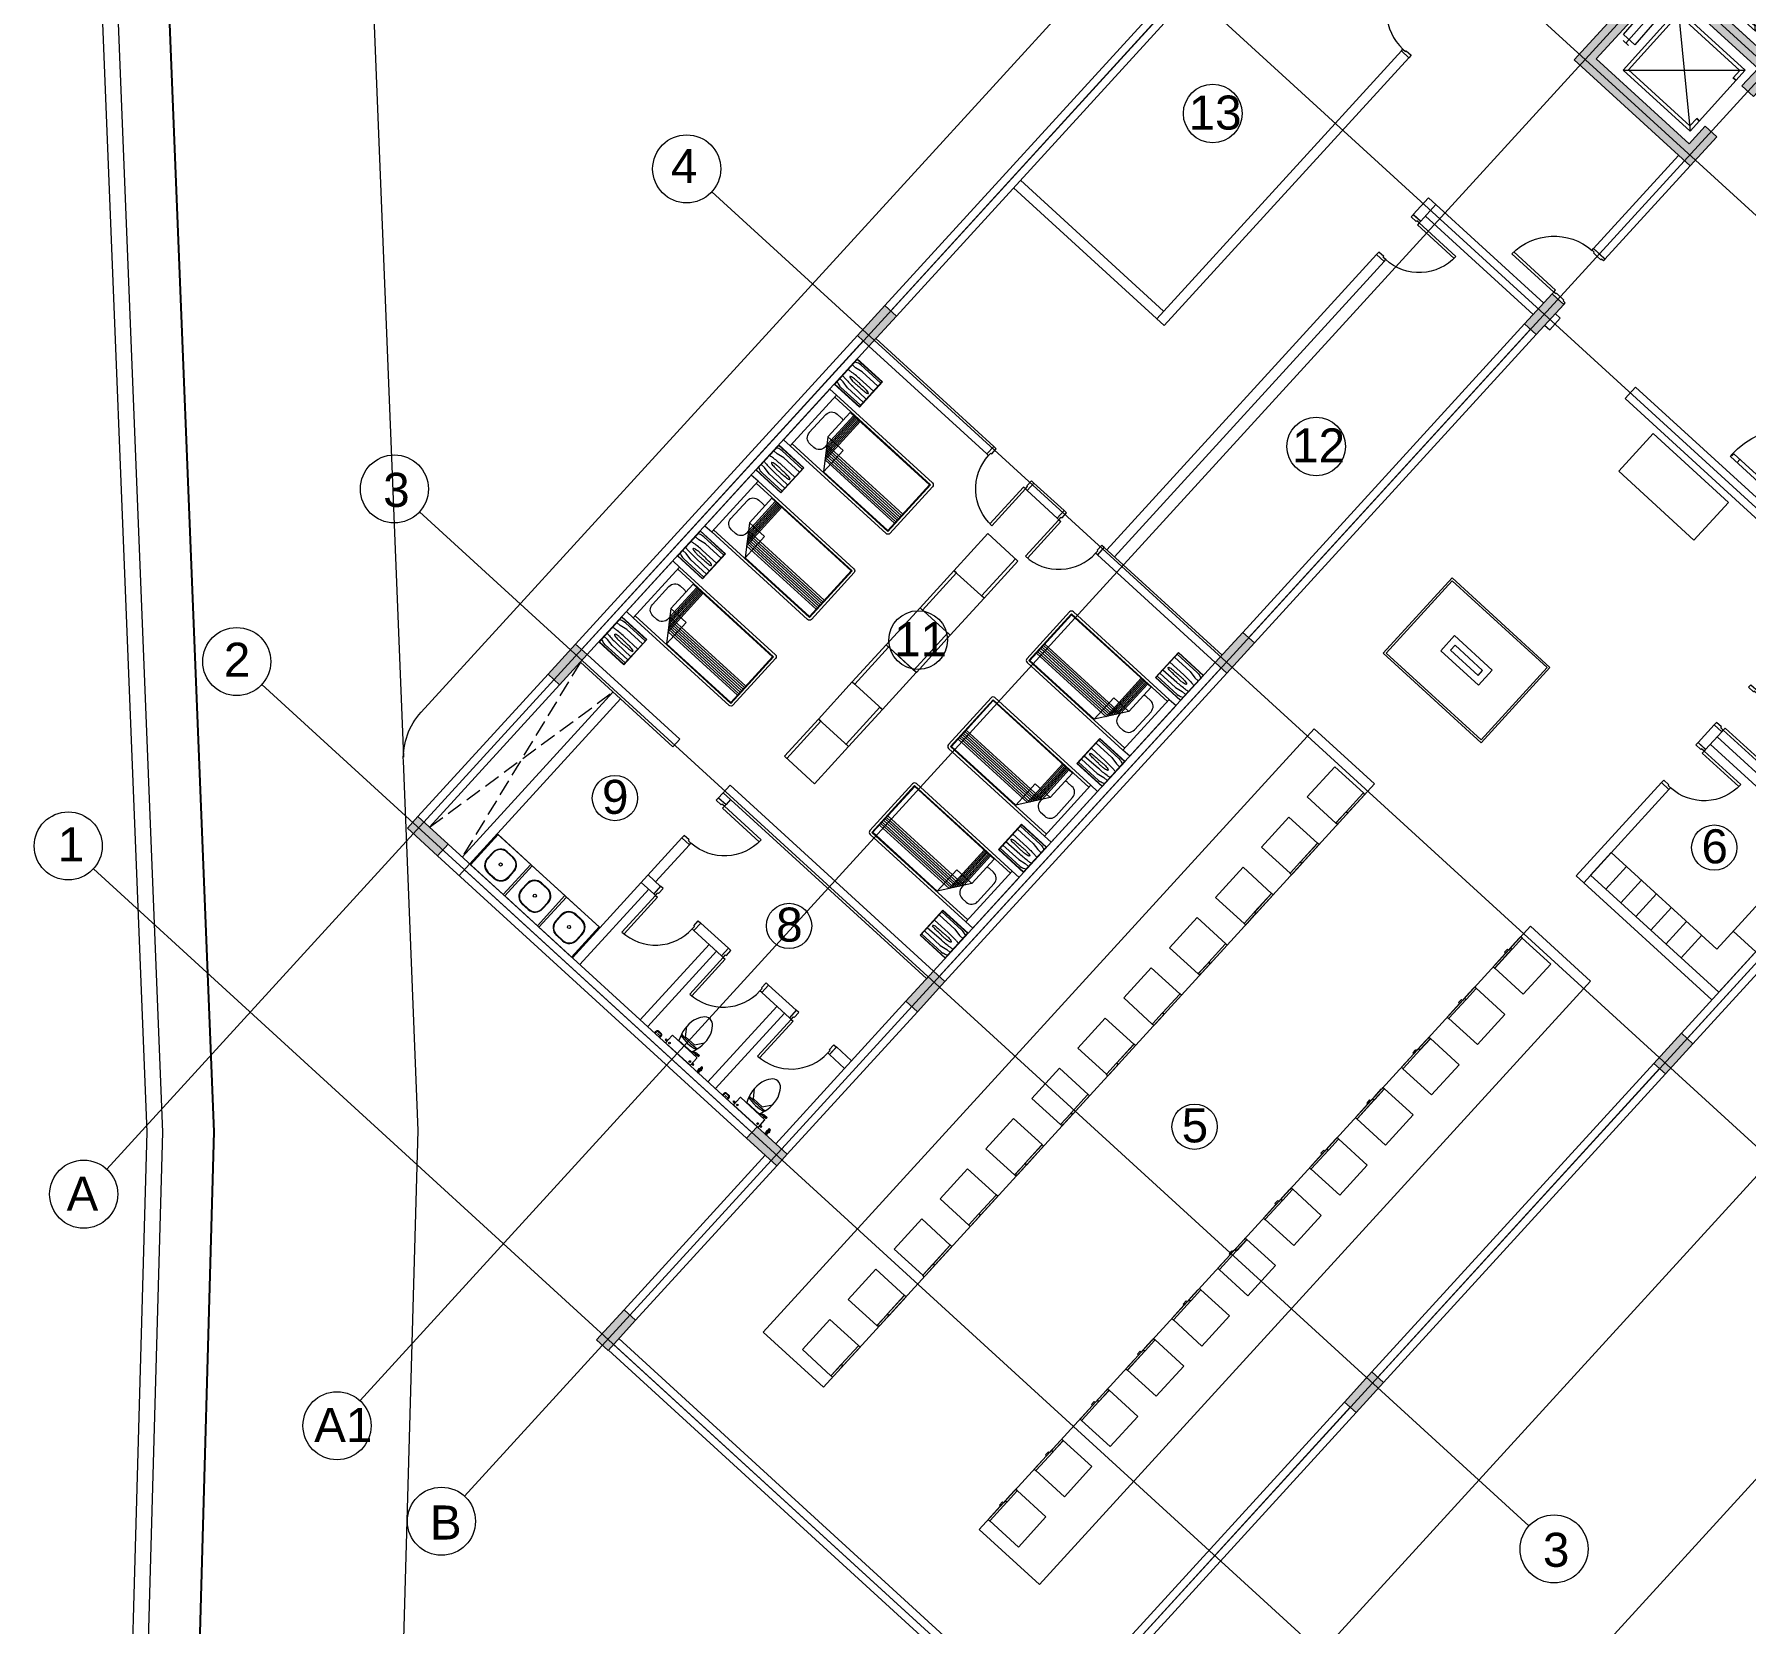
# Model space of a CAD drawing. Header units: metres. Extents: x 750 to 3116, y -341 to 1465.
# Drawn here: x 1546.46 to 1571.61, y 719.18 to 742.54 of the extents above; entities that cross this region are included whole.
import ezdxf
from ezdxf.enums import TextEntityAlignment as Align

# ---------------------------------------------------------------- set-up
doc = ezdxf.new("R2010")
doc.units = ezdxf.units.M
doc.linetypes.add('ACAD_ISO02W100', pattern=[15, 12, -3])
doc.linetypes.add('HIDDEN', pattern=[0.375, 0.25, -0.125])
for name, color, linetype, lineweight in [('A-Door', 254, 'Continuous', 5), ('Bathroom Door', 252, 'Continuous', 5), ('Bathroom fur', 252, 'Continuous', 5), ('Centre Line', 7, 'Continuous', 13), ('Column', 50, 'Continuous', 20), ('Cutout', 153, 'Continuous', 5), ('Door', 253, 'Continuous', 5), ('Furniture', 44, 'Continuous', 5), ('Glass', 254, 'Continuous', 0), ('GUIDE LINE', 7, 'Continuous', 5), ('Hatch', 251, 'Continuous', 5), ('Hidden line', 251, 'Continuous', 5), ('Levels', 252, 'Continuous', 5), ('Main Road', 8, 'Continuous', 25), ('Vehicular Road', 253, 'Continuous', 20), ('Wall ext', 20, 'Continuous', 18)]:
    doc.layers.add(name, color=color, linetype=linetype, lineweight=lineweight)
doc.layers.add('Text', color=7, linetype='Continuous')
doc.styles.get("Standard").update_dxf_attribs({"font": 'arial.ttf'})
doc.styles.add('TEXT-DET', font='simplex.shx', dxfattribs={"width": 0.7})

# ---------------------------------------------------------------- blocks, each defined once
blk = doc.blocks.new('p wc')
at = {"layer": 'Bathroom fur', "ltscale": 0.35}
for p, q in [((29939889, 12241290), (29939956, 12241886)), ((29940602, 12241813), (29939956, 12241886)), ((29940534, 12241217), (29940602, 12241813)), ((29940534, 12241217), (29939889, 12241290))]:
    blk.add_line(p, q, dxfattribs=at)
at = {"layer": 'Bathroom fur'}
for p, q in [((29940048, 12241629), (29940034, 12241510)), ((29940056, 12241628), (29940042, 12241509)), ((29940332, 12241740), (29940213, 12241753)), ((29940333, 12241748), (29940214, 12241761)), ((29940444, 12241463), (29940457, 12241583)), ((29940452, 12241462), (29940465, 12241582)), ((29940166, 12241344), (29940286, 12241330)), ((29940167, 12241352), (29940287, 12241338))]:
    blk.add_line(p, q, dxfattribs=at)
blk.add_circle((29940245, 12241552), 22.5, dxfattribs=at)
for centre, radius, start, end in [((29940197, 12241612), 150, 83.5429, 173.5429), ((29940197, 12241612), 142, 83.5429, 173.5429), ((29940316, 12241599), 142, 353.5429, 83.5429), ((29940316, 12241599), 150, 353.5429, 83.5429), ((29940183, 12241493), 150, 173.5429, 263.5429), ((29940183, 12241493), 142, 173.5429, 263.5429), ((29940302, 12241479), 150, 263.5429, 353.5429), ((29940302, 12241479), 142, 263.5429, 353.5429)]:
    blk.add_arc(centre, radius, start, end, dxfattribs=at)
blk = doc.blocks.new('Water Closet')
at = {"layer": 'Bathroom fur', "linetype": 'Continuous', "lineweight": -3}
for p, q in [((1886.331, 447.871), (1886.35, 447.871)), ((1886.331, 447.851), (1886.35, 447.851)), ((1886.364, 447.861), (1886.346, 447.861)), ((1886.364, 447.861), (1886.349, 447.87)), ((1886.364, 447.861), (1886.349, 447.853)), ((1886.364, 447.861), (1886.355, 447.877)), ((1886.364, 447.861), (1886.355, 447.846)), ((1886.364, 447.861), (1886.364, 447.879)), ((1886.364, 447.861), (1886.364, 447.879)), ((1886.364, 447.861), (1886.364, 447.879)), ((1886.364, 447.861), (1886.364, 447.879)), ((1886.364, 447.861), (1886.364, 447.879)), ((1886.364, 447.861), (1886.364, 447.879)), ((1886.364, 447.861), (1886.364, 447.879)), ((1886.364, 447.861), (1886.364, 447.879)), ((1886.364, 447.861), (1886.364, 447.879)), ((1886.364, 447.861), (1886.364, 447.879)), ((1886.364, 447.861), (1886.364, 447.879)), ((1886.364, 447.861), (1886.364, 447.879)), ((1886.364, 447.861), (1886.373, 447.877)), ((1886.364, 447.861), (1886.379, 447.87)), ((1886.364, 447.861), (1886.381, 447.861)), ((1886.364, 447.861), (1886.379, 447.853)), ((1886.364, 447.861), (1886.373, 447.846)), ((1886.364, 447.861), (1886.364, 447.844)), ((1886.378, 447.871), (1886.416, 447.871)), ((1886.378, 447.851), (1886.416, 447.851)), ((1886.416, 447.851), (1886.416, 447.871))]:
    blk.add_line(p, q, dxfattribs=at)
at = {"layer": 'Bathroom fur', "linetype": 'ByBlock'}
for p, q in [((1886.387, 447.744), (1886.368, 447.744)), ((1886.368, 447.744), (1886.368, 447.724)), ((1886.387, 447.744), (1886.387, 447.724)), ((1886.152, 447.554), (1886.027, 447.644)), ((1886.152, 447.379), (1886.152, 447.554)), ((1886.217, 447.662), (1886.217, 447.713)), ((1886.239, 447.713), (1886.217, 447.713)), ((1886.217, 447.662), (1886.232, 447.625)), ((1886.232, 447.625), (1886.239, 447.625)), ((1886.239, 447.608), (1886.239, 447.713)), ((1886.239, 447.666), (1886.264, 447.666)), ((1886.239, 447.608), (1886.264, 447.608)), ((1886.256, 447.343), (1886.256, 447.59)), ((1886.264, 447.23), (1886.264, 447.703)), ((1886.407, 447.713), (1886.274, 447.713)), ((1886.39, 447.724), (1886.365, 447.724)), ((1886.365, 447.724), (1886.365, 447.715)), ((1886.39, 447.715), (1886.365, 447.715)), ((1886.39, 447.724), (1886.39, 447.715)), ((1886.416, 447.23), (1886.416, 447.703)), ((1886.152, 447.379), (1886.027, 447.288)), ((1886.407, 447.22), (1886.274, 447.22)), ((1886.365, 447.208), (1886.365, 447.218)), ((1886.39, 447.218), (1886.365, 447.218)), ((1886.39, 447.208), (1886.365, 447.208)), ((1886.368, 447.189), (1886.368, 447.208)), ((1886.387, 447.189), (1886.368, 447.189)), ((1886.387, 447.189), (1886.387, 447.208)), ((1886.39, 447.208), (1886.39, 447.218))]:
    blk.add_line(p, q, dxfattribs=at)
at = {"layer": 'Bathroom fur'}
for p, q in [((1886.356, 447.031), (1886.356, 447.081)), ((1886.366, 447.031), (1886.366, 447.081)), ((1886.416, 447.106), (1886.381, 447.106)), ((1886.416, 447.096), (1886.381, 447.096)), ((1886.416, 447.016), (1886.381, 447.016)), ((1886.416, 447.006), (1886.381, 447.006))]:
    blk.add_line(p, q, dxfattribs=at)
at = {"layer": 'Bathroom fur', "linetype": 'Continuous', "lineweight": -3}
blk.add_circle((1886.364, 447.861), 0.0175, dxfattribs=at)
at = {"layer": 'Bathroom fur', "linetype": 'ByBlock'}
for centre in [(1886.378, 447.669), (1886.378, 447.264)]:
    blk.add_circle(centre, 0.0123, dxfattribs=at)
at = {"layer": 'Bathroom fur', "linetype": 'Continuous', "lineweight": -3}
blk.add_arc((1886.331, 447.861), 0.01, 90.002, 270, dxfattribs=at)
at = {"layer": 'Bathroom fur', "linetype": 'ByBlock'}
for centre, radius, start, end in [((1885.835, 447.467), 0.119, 126.3794, 233.6206), ((1886.035, 447.208), 0.446, 109.2942, 127.2549), ((1886.017, 447.095), 0.55, 64.2321, 103.6755), ((1884.672, 447.479), 1.501, 353.4552, 5.5271), ((1885.552, 447.472), 0.65, 345.9276, 13.0204), ((1886.274, 447.703), 0.00987, 90, 180), ((1886.407, 447.703), 0.00987, 0, 90), ((1886.041, 447.728), 0.451, 232.2382, 250.1051), ((1886.017, 447.838), 0.55, 256.3245, 295.7679), ((1886.274, 447.23), 0.00987, 180, 270), ((1886.407, 447.23), 0.00987, 270, 0)]:
    blk.add_arc(centre, radius, start, end, dxfattribs=at)
at = {"layer": 'Bathroom fur'}
for centre, radius, start, end in [((1886.381, 447.081), 0.025, 90, 180), ((1886.381, 447.031), 0.025, 180, 270), ((1886.381, 447.081), 0.015, 90, 180), ((1886.381, 447.031), 0.015, 180, 270)]:
    blk.add_arc(centre, radius, start, end, dxfattribs=at)
at = {"layer": 'Bathroom fur', "style": 'TEXT-DET', "width": 0.6}
blk.add_text('1', height=0.06, dxfattribs=at).set_placement((1886.394, 447.07), align=Align.MIDDLE)
blk = doc.blocks.new('Door1')
at = {"layer": 'Bathroom Door'}
for p, q in [((1900.586, 444.886), (1899.856, 444.886)), ((1900.586, 444.846), (1899.857, 444.846))]:
    blk.add_line(p, q, dxfattribs=at)
for points in [[(1900.736, 444.921), (1900.586, 444.921), (1900.586, 444.886), (1900.636, 444.886), (1900.636, 444.871), (1900.736, 444.871), (1900.736, 444.921)], [(1900.586, 444.886), (1900.586, 444.846)], [(1900.736, 444.121), (1900.586, 444.121), (1900.586, 444.156), (1900.636, 444.156), (1900.636, 444.171), (1900.736, 444.171), (1900.736, 444.121)]]:
    blk.add_lwpolyline(points, dxfattribs=at)
blk.add_arc((1900.586, 444.886), 0.73, 180, 270, dxfattribs=at)
blk = doc.blocks.new('Bed')
at = {"layer": 'Furniture', "linetype": 'Continuous'}
for p, q in [((1878.327, 465.952), (1879.337, 465.952)), ((1878.327, 465.817), (1878.327, 465.952)), ((1879.337, 465.952), (1879.337, 465.817)), ((1879.337, 465.817), (1878.327, 465.817)), ((1878.327, 463.909), (1878.327, 465.817)), ((1878.367, 463.909), (1878.367, 465.817)), ((1878.525, 465.544), (1878.525, 465.624)), ((1878.642, 465.742), (1879.002, 465.742)), ((1879.12, 465.624), (1879.12, 465.544)), ((1879.297, 465.817), (1879.297, 463.909)), ((1879.337, 465.817), (1879.337, 463.909)), ((1878.377, 465.499), (1878.862, 465.499)), ((1878.377, 463.919), (1878.377, 465.499)), ((1878.962, 465.429), (1878.377, 465.429)), ((1878.992, 465.407), (1878.377, 465.407)), ((1879.022, 465.386), (1878.377, 465.386)), ((1879.052, 465.365), (1878.377, 465.365)), ((1879.082, 465.344), (1878.377, 465.344)), ((1878.862, 465.499), (1879.287, 465.199)), ((1878.862, 465.199), (1878.862, 465.499)), ((1878.962, 463.919), (1878.962, 465.429)), ((1879.002, 465.427), (1878.965, 465.427)), ((1878.992, 463.919), (1878.992, 465.407)), ((1879.022, 463.919), (1879.022, 465.386)), ((1879.052, 463.919), (1879.052, 465.365)), ((1879.082, 463.919), (1879.082, 465.344)), ((1879.112, 465.323), (1878.377, 465.323)), ((1879.142, 465.302), (1878.377, 465.302)), ((1879.287, 465.199), (1878.862, 465.199)), ((1879.112, 463.919), (1879.112, 465.323)), ((1879.142, 463.919), (1879.142, 465.302)), ((1879.287, 465.199), (1879.287, 463.919)), ((1879.297, 463.909), (1878.367, 463.909)), ((1879.297, 463.869), (1878.367, 463.869)), ((1879.287, 463.919), (1878.377, 463.919))]:
    blk.add_line(p, q, dxfattribs=at)
for centre, radius, start, end in [((1878.642, 465.624), 0.117, 90, 180), ((1879.002, 465.624), 0.117, 360, 90), ((1878.642, 465.544), 0.117, 180.0006, 202.5189), ((1879.002, 465.544), 0.117, 270, 0), ((1878.367, 463.909), 0.04, 180, 270), ((1879.297, 463.909), 0.04, 270, 0)]:
    blk.add_arc(centre, radius, start, end, dxfattribs=at)
blk = doc.blocks.new('Nightstand')
at = {"layer": 'Furniture'}
for p, q in [((1879.838, 464.54), (1879.838, 464.04)), ((1880.338, 464.54), (1879.838, 464.54)), ((1879.843, 464.535), (1879.843, 464.045)), ((1880.333, 464.535), (1879.843, 464.535)), ((1879.869, 464.442), (1879.871, 464.467)), ((1879.869, 464.045), (1879.869, 464.442)), ((1879.929, 464.358), (1879.951, 464.469)), ((1879.929, 464.045), (1879.929, 464.358)), ((1879.951, 464.469), (1879.951, 464.535)), ((1880.074, 464.444), (1880.068, 464.44)), ((1880.08, 464.44), (1880.074, 464.444)), ((1880.226, 464.469), (1880.226, 464.535)), ((1880.248, 464.358), (1880.226, 464.469)), ((1880.248, 464.045), (1880.248, 464.358)), ((1880.308, 464.442), (1880.305, 464.467)), ((1880.308, 464.045), (1880.308, 464.442)), ((1880.333, 464.045), (1880.333, 464.535)), ((1880.338, 464.04), (1880.338, 464.54)), ((1879.997, 464.32), (1879.991, 464.045)), ((1880.147, 464.32), (1880.147, 464.045)), ((1879.838, 464.04), (1880.338, 464.04)), ((1879.843, 464.045), (1880.333, 464.045)), ((1880.068, 464.081), (1880.074, 464.077)), ((1880.074, 464.077), (1880.08, 464.081))]:
    blk.add_line(p, q, dxfattribs=at)
for centre, radius, start, end in [((1880.021, 464.452), 0.15, 146.5657, 174.2856), ((1881.576, 464.32), 1.578, 174.0179, 180), ((1880.825, 464.399), 0.823, 170.5074, 174.0179), ((1880.715, 464.32), 0.664, 175.5997, 180), ((1880.395, 464.345), 0.343, 169.4757, 175.5997), ((1880.197, 464.382), 0.142, 155.8434, 169.4757), ((1879.951, 464.382), 0.142, 10.5243, 24.1566), ((1879.753, 464.345), 0.343, 4.4003, 10.5243), ((1879.433, 464.32), 0.664, 0, 4.4003), ((1879.315, 464.399), 0.828, 5.9821, 9.4446), ((1878.564, 464.32), 1.583, 0, 5.9821), ((1880.156, 464.452), 0.15, 5.7144, 33.4343), ((1880.715, 464.32), 0.664, 180, 184.4003), ((1886.298, 464.381), 6.246, 181.0259, 182.4606), ((1880.197, 464.139), 0.142, 190.5243, 204.1566), ((1879.951, 464.139), 0.142, 335.8434, 349.4757), ((1873.85, 464.381), 6.246, 357.5394, 358.9741), ((1879.433, 464.32), 0.664, 355.5997, 0)]:
    blk.add_arc(centre, radius, start, end, dxfattribs=at)
blk = doc.blocks.new('Door 900')
at = {"layer": 'A-Door'}
for points in [[(29934124, 12198491), (29934164, 12198491), (29934164, 12198476), (29934239, 12198476), (29934314, 12198476), (29934314, 12198491), (29934354, 12198491), (29934354, 12198524), (29934239, 12198524), (29934124, 12198524)], [(29934164, 12197672), (29934314, 12197672), (29934314, 12197658), (29934354, 12197658), (29934354, 12197624), (29934239, 12197624), (29934124, 12197624), (29934124, 12197658), (29934164, 12197658)]]:
    blk.add_lwpolyline(points, close=True, dxfattribs=at)
blk.add_lwpolyline([(29935187, 12197658), (29934354, 12197658), (29934354, 12197698), (29935185, 12197698)], dxfattribs=at)
blk.add_arc((29934327, 12197631), 860, 1.7769, 88.2024, dxfattribs=at)
blk = doc.blocks.new('washing machine plan')
at = {"layer": 'Furniture'}
for p, q in [((29842118, 12199580), (29842718, 12199580)), ((29842118, 12199580), (29842118, 12199011)), ((29842718, 12199580), (29842718, 12199011)), ((29842118, 12199011), (29842121, 12199011)), ((29842118, 12199010), (29842118, 12199011)), ((29842121, 12199010), (29842118, 12199010)), ((29842118, 12198980), (29842118, 12199010)), ((29842118, 12198980), (29842151, 12198980)), ((29842121, 12199010), (29842121, 12199011)), ((29842121, 12199011), (29842128, 12199011)), ((29842128, 12199010), (29842121, 12199010)), ((29842128, 12199010), (29842128, 12199011)), ((29842128, 12199011), (29842333, 12199011)), ((29842128, 12199010), (29842333, 12199010)), ((29842151, 12198980), (29842151, 12198979)), ((29842311, 12198979), (29842151, 12198979)), ((29842311, 12198980), (29842311, 12198979)), ((29842311, 12198980), (29842343, 12198980)), ((29842333, 12199011), (29842333, 12199010)), ((29842333, 12199011), (29842343, 12199011)), ((29842343, 12199010), (29842333, 12199010)), ((29842343, 12199011), (29842343, 12199010)), ((29842343, 12199011), (29842348, 12199011)), ((29842343, 12199010), (29842343, 12198980)), ((29842343, 12198980), (29842348, 12198980)), ((29842348, 12199011), (29842348, 12199010)), ((29842348, 12199011), (29842708, 12199011)), ((29842348, 12199010), (29842708, 12199010)), ((29842348, 12199010), (29842348, 12198980)), ((29842348, 12198980), (29842387, 12198980)), ((29842387, 12198960), (29842387, 12198980)), ((29842449, 12198980), (29842387, 12198980)), ((29842387, 12198960), (29842449, 12198960)), ((29842449, 12198960), (29842449, 12198980)), ((29842718, 12198980), (29842449, 12198980)), ((29842708, 12199011), (29842716, 12199011)), ((29842708, 12199010), (29842708, 12199011)), ((29842716, 12199010), (29842708, 12199010)), ((29842716, 12199010), (29842716, 12199011)), ((29842716, 12199011), (29842718, 12199011)), ((29842718, 12199010), (29842716, 12199010)), ((29842718, 12198980), (29842718, 12199010))]:
    blk.add_line(p, q, dxfattribs=at)
blk = doc.blocks.new('dryer plan')
at = {"layer": 'Furniture'}
for p, q in [((29843637, 12199580), (29844237, 12199580)), ((29843637, 12199580), (29843637, 12199011)), ((29844237, 12199580), (29844237, 12199011)), ((29843637, 12199011), (29843640, 12199011)), ((29843637, 12199010), (29843637, 12199011)), ((29843640, 12199010), (29843637, 12199010)), ((29843637, 12198980), (29843637, 12199010)), ((29843637, 12198980), (29843670, 12198980)), ((29843640, 12199011), (29843647, 12199011)), ((29843640, 12199010), (29843640, 12199011)), ((29843647, 12199010), (29843640, 12199010)), ((29843647, 12199010), (29843647, 12199011)), ((29843647, 12199011), (29843852, 12199011)), ((29843647, 12199010), (29843852, 12199010)), ((29843670, 12198980), (29843670, 12198979)), ((29843670, 12198979), (29843830, 12198979)), ((29843830, 12198980), (29843830, 12198979)), ((29843830, 12198980), (29843862, 12198980)), ((29843852, 12199011), (29843852, 12199010)), ((29843852, 12199011), (29843862, 12199011)), ((29843862, 12199010), (29843852, 12199010)), ((29843862, 12199011), (29843862, 12199010)), ((29843862, 12199011), (29843867, 12199011)), ((29843862, 12199010), (29843862, 12198980)), ((29843862, 12198980), (29843867, 12198980)), ((29843867, 12199011), (29843867, 12199010)), ((29843867, 12199011), (29844227, 12199011)), ((29843867, 12199010), (29844227, 12199010)), ((29843867, 12199010), (29843867, 12198980)), ((29844237, 12198980), (29843867, 12198980)), ((29844227, 12199011), (29844227, 12199010)), ((29844227, 12199011), (29844235, 12199011)), ((29844227, 12199010), (29844235, 12199010)), ((29844235, 12199010), (29844235, 12199011)), ((29844235, 12199011), (29844237, 12199011)), ((29844237, 12199010), (29844235, 12199010)), ((29844237, 12198980), (29844237, 12199010))]:
    blk.add_line(p, q, dxfattribs=at)
blk = doc.blocks.new('cupboard')
at = {"layer": 'Furniture'}
blk.add_line((29868293, 12215016), (29868746, 12214623), dxfattribs=at)
for points in [[(29868293, 12215016), (29868746, 12214623), (29868263, 12214065), (29867809, 12214458), (29868293, 12215016)], [(29868225, 12214098), (29868709, 12214656), (29868746, 12214623), (29868263, 12214065), (29868225, 12214098)]]:
    blk.add_lwpolyline(points, dxfattribs=at)
blk = doc.blocks.new('lift1')
at = {"layer": 'Hatch', "transparency": 33554687}
h = blk.add_hatch(color=256, dxfattribs=at)
h.dxf.hatch_style = 1
h.paths.add_polyline_path([(29921053, 12204431), (29920354, 12203626), (29920180, 12203777), (29920729, 12204408), (29919333, 12205622), (29919104, 12205358), (29918930, 12205509), (29919310, 12205946)])
h.paths.add_polyline_path([(29920180, 12203777), (29920354, 12203626), (29919768, 12202951), (29918024, 12204467), (29918405, 12204905), (29918579, 12204754), (29918349, 12204489), (29919745, 12203276)])
at = {"lineweight": 5}
for p, q in [((29919536, 12203651), (29919330, 12205430)), ((29920333, 12204556), (29918533, 12204526)), ((29920311, 12204167), (29919926, 12203735)), ((29920353, 12204131), (29920272, 12204201)), ((29919968, 12203699), (29919886, 12203770))]:
    blk.add_line(p, q, dxfattribs=at)
for p, q in [((29919194, 12205280), (29919238, 12205241)), ((29918669, 12204676), (29918707, 12204643))]:
    blk.add_line(p, q)
for points in [[(29920333, 12204556), (29919330, 12205430), (29918533, 12204526), (29919536, 12203651)], [(29920182, 12204188), (29919887, 12203861), (29920056, 12203714), (29920350, 12204041)]]:
    blk.add_lwpolyline(points, close=True, dxfattribs=at)
blk.add_lwpolyline([(29918707, 12204643), (29918610, 12204531), (29919531, 12203728), (29920256, 12204550), (29919335, 12205353), (29919238, 12205241)], dxfattribs=at)
at = {"layer": 'Column'}
blk.add_lwpolyline([(29918930, 12205509), (29919310, 12205946), (29921053, 12204431), (29919768, 12202951), (29918024, 12204467), (29918405, 12204905), (29918579, 12204754), (29918349, 12204489), (29919745, 12203276), (29920729, 12204408), (29919333, 12205622), (29919104, 12205358), (29918930, 12205509)], dxfattribs=at)
blk = doc.blocks.new('door 1500')
at = {"layer": 'Door'}
for p, q in [((11493492.435, 4446033.785), (11493492.43, 4446033.735)), ((11493492.609, 4446033.719), (11493492.43, 4446033.735)), ((11493492.435, 4446033.785), (11493492.664, 4446033.765)), ((11493492.631, 4446033.804), (11493492.474, 4446033.818)), ((11493492.61, 4446033.734), (11493492.609, 4446033.719)), ((11493492.61, 4446033.734), (11493492.661, 4446033.729)), ((11493492.664, 4446033.765), (11493492.661, 4446033.729)), ((11493492.315, 4446032.42), (11493492.319, 4446032.471)), ((11493492.498, 4446032.455), (11493492.319, 4446032.471)), ((11493492.589, 4446032.476), (11493492.585, 4446032.436)), ((11493493.783, 4446032.371), (11493492.589, 4446032.476)), ((11493492.315, 4446032.42), (11493492.544, 4446032.4)), ((11493492.505, 4446032.367), (11493492.348, 4446032.381)), ((11493492.497, 4446032.441), (11493492.498, 4446032.455)), ((11493492.497, 4446032.441), (11493492.547, 4446032.436)), ((11493492.544, 4446032.4), (11493492.547, 4446032.436)), ((11493492.546, 4446032.428), (11493492.569, 4446032.426)), ((11493492.559, 4446032.438), (11493492.557, 4446032.415)), ((11493492.585, 4446032.436), (11493492.571, 4446032.437)), ((11493492.571, 4446032.437), (11493492.573, 4446032.415)), ((11493492.573, 4446032.415), (11493493.788, 4446032.308)), ((11493492.711, 4446032.465), (11493492.706, 4446032.404)), ((11493493.661, 4446032.382), (11493493.656, 4446032.32)), ((11493493.78, 4446032.331), (11493493.783, 4446032.371)), ((11493493.794, 4446032.33), (11493493.78, 4446032.331)), ((11493493.788, 4446032.308), (11493493.794, 4446032.33))]:
    blk.add_line(p, q, dxfattribs=at)
for points in [[(11493492.433, 4446033.847), (11493492.44, 4446033.846), (11493492.433, 4446033.767), (11493492.426, 4446033.768, -0.414214), (11493492.419, 4446033.776), (11493492.425, 4446033.84, -0.414214)], [(11493492.676, 4446033.826), (11493492.669, 4446033.826), (11493492.662, 4446033.747), (11493492.67, 4446033.747, 0.414214), (11493492.677, 4446033.753), (11493492.683, 4446033.818, 0.414214)], [(11493492.302, 4446032.353), (11493492.309, 4446032.352), (11493492.316, 4446032.438), (11493492.309, 4446032.439, 0.414214), (11493492.301, 4446032.432), (11493492.295, 4446032.361, 0.414214)], [(11493492.545, 4446032.331), (11493492.538, 4446032.332), (11493492.545, 4446032.418), (11493492.553, 4446032.418, -0.414214), (11493492.559, 4446032.41), (11493492.553, 4446032.338, -0.414214)]]:
    blk.add_lwpolyline(points, format="xyb", close=True, dxfattribs=at)
for radius in [0.00865, 0.00577]:
    blk.add_circle((11493492.558, 4446032.427), radius, dxfattribs=at)
at = {"layer": 'Door', "linetype": 'HIDDEN', "ltscale": 10}
blk.add_arc((11493492.493, 4446032.434), 1.305, 355.4248, 84.8429, dxfattribs=at)

msp = doc.modelspace()

# ---------------------------------------------------------------- hatches: boundary and pattern name
at = {"layer": 'Hatch', "transparency": 33554687}
h = msp.add_hatch(color=256, dxfattribs=at)
h.dxf.hatch_style = 1
h.paths.add_polyline_path([(1646.175, 711.875), (1646.005, 712.031), (1645.846, 711.857), (1645.755, 711.758), (1645.6, 711.588), (1645.769, 711.433)])
h.paths.add_polyline_path([(1649.318, 715.307), (1649.149, 715.463), (1648.743, 715.02), (1648.913, 714.865)])
h.paths.add_polyline_path([(1652.587, 718.876), (1652.417, 719.031), (1652.384, 718.994), (1652.292, 718.895), (1652.012, 718.589), (1652.182, 718.433)])
h.paths.add_polyline_path([(1655.856, 722.444), (1655.686, 722.6), (1655.281, 722.157), (1655.45, 722.002)])
h.paths.add_polyline_path([(1659.124, 726.013), (1658.955, 726.168), (1658.549, 725.726), (1658.719, 725.571)])
h.paths.add_polyline_path([(1661.826, 729.85), (1661.67, 729.681), (1662.113, 729.275), (1662.268, 729.445)])
h.paths.add_polyline_path([(1657.785, 733.552), (1657.629, 733.382), (1658.072, 732.977), (1658.227, 733.147)])
h.paths.add_polyline_path([(1654.516, 729.983), (1654.361, 729.814), (1654.471, 729.712), (1654.803, 729.408), (1654.958, 729.578)])
h.paths.add_polyline_path([(1652.746, 731.604), (1652.591, 731.435), (1653.033, 731.029), (1653.189, 731.199)])
h.paths.add_polyline_path([(1651.542, 726.396), (1651.372, 726.551), (1650.967, 726.109), (1651.137, 725.953)])
h.paths.add_polyline_path([(1650.045, 727.767), (1649.875, 727.922), (1649.47, 727.48), (1649.64, 727.325)])
h.paths.add_polyline_path([(1647.979, 722.846), (1647.823, 722.677), (1647.934, 722.575), (1648.266, 722.271), (1648.421, 722.441)])
h.paths.add_polyline_path([(1646.541, 724.163), (1646.209, 724.467), (1646.053, 724.298), (1646.496, 723.892), (1646.651, 724.062)])
h.paths.add_polyline_path([(1645.004, 719.259), (1644.835, 719.414), (1644.43, 718.972), (1644.599, 718.816)])
h.paths.add_polyline_path([(1643.632, 720.766), (1643.463, 720.922), (1643.058, 720.479), (1643.227, 720.324)])
h.paths.add_polyline_path([(1641.441, 715.709), (1641.286, 715.54), (1641.728, 715.134), (1641.884, 715.304)])
h.paths.add_polyline_path([(1640.114, 716.925), (1639.944, 717.08), (1639.539, 716.638), (1639.709, 716.482)])
h.paths.add_polyline_path([(1636.735, 713.458), (1636.403, 713.762), (1636.247, 713.592), (1636.69, 713.187), (1636.845, 713.356)])
h.paths.add_polyline_path([(1631.152, 719.073), (1630.982, 719.229), (1630.577, 718.786), (1630.746, 718.631)])
h.paths.add_polyline_path([(1634.17, 722.369), (1634.001, 722.524), (1633.595, 722.082), (1633.765, 721.927)])
h.paths.add_polyline_path([(1637.689, 726.21), (1637.519, 726.366), (1637.114, 725.923), (1637.284, 725.768)])
h.paths.add_polyline_path([(1640.833, 729.643), (1640.663, 729.798), (1640.258, 729.355), (1640.427, 729.2), (1640.461, 729.237), (1640.552, 729.337)])
h.paths.add_polyline_path([(1644.101, 733.211), (1643.932, 733.366), (1643.527, 732.924), (1643.696, 732.769)])
h.paths.add_polyline_path([(1646.999, 736.374), (1647.09, 736.474), (1647.245, 736.643), (1647.076, 736.799), (1646.67, 736.356), (1646.84, 736.201)])
h.paths.add_polyline_path([(1636.008, 733.811), (1635.839, 733.966), (1635.433, 733.524), (1635.603, 733.368)])
h.paths.add_polyline_path([(1631.525, 737.918), (1631.369, 737.748), (1631.48, 737.647), (1631.812, 737.343), (1631.967, 737.512)])
h.paths.add_polyline_path([(1628.676, 734.467), (1628.506, 734.622), (1628.101, 734.179), (1628.27, 734.024)])
h.paths.add_polyline_path([(1632.989, 730.515), (1632.82, 730.67), (1632.415, 730.228), (1632.584, 730.073)])
h.paths.add_polyline_path([(1629.471, 726.674), (1629.301, 726.829), (1628.896, 726.387), (1629.066, 726.231)])
h.paths.add_polyline_path([(1624.987, 730.78), (1624.832, 730.611), (1625.274, 730.206), (1625.43, 730.375)])
h.paths.add_polyline_path([(1626.327, 723.242), (1626.157, 723.397), (1626.124, 723.36), (1626.032, 723.261), (1625.752, 722.955), (1625.922, 722.799)])
h.paths.add_polyline_path([(1621.719, 727.212), (1621.563, 727.042), (1621.674, 726.941), (1622.006, 726.637), (1622.161, 726.807)])
h.paths.add_polyline_path([(1619.949, 728.833), (1619.794, 728.663), (1620.236, 728.258), (1620.391, 728.428), (1620.281, 728.529)])
h.paths.add_polyline_path([(1623.218, 732.402), (1623.062, 732.232), (1623.505, 731.827), (1623.66, 731.996)])
h.paths.add_polyline_path([(1626.486, 735.97), (1626.331, 735.8), (1626.773, 735.395), (1626.929, 735.565)])
h.paths.add_polyline_path([(1622.117, 739.972), (1621.962, 739.803), (1622.404, 739.397), (1622.56, 739.567)])
h.paths.add_polyline_path([(1619.143, 736.385), (1618.973, 736.54), (1618.568, 736.098), (1618.738, 735.942)])
h.paths.add_polyline_path([(1615.874, 732.816), (1615.705, 732.971), (1615.299, 732.529), (1615.469, 732.374)])
h.paths.add_polyline_path([(1612.731, 729.384), (1612.561, 729.539), (1612.156, 729.097), (1612.325, 728.942)])
h.paths.add_polyline_path([(1617.373, 725.132), (1617.203, 725.287), (1616.798, 724.845), (1616.967, 724.69)])
h.paths.add_polyline_path([(1618.745, 723.624), (1618.575, 723.78), (1618.17, 723.337), (1618.339, 723.182)])
h.paths.add_polyline_path([(1623.058, 719.673), (1622.889, 719.828), (1622.483, 719.386), (1622.653, 719.231)])
h.paths.add_polyline_path([(1619.915, 716.241), (1619.745, 716.396), (1619.34, 715.954), (1619.509, 715.799)])
h.paths.add_polyline_path([(1615.181, 720.075), (1615.026, 719.905), (1615.468, 719.5), (1615.624, 719.67)])
h.paths.add_polyline_path([(1613.411, 721.696), (1613.256, 721.526), (1613.699, 721.121), (1613.854, 721.291)])
h.paths.add_polyline_path([(1609.042, 725.698), (1608.887, 725.528), (1609.329, 725.123), (1609.485, 725.293)])
h.paths.add_polyline_path([(1610.143, 718.127), (1609.987, 717.958), (1610.43, 717.553), (1610.585, 717.722)])
h.paths.add_polyline_path([(1607.566, 714.426), (1607.397, 714.582), (1606.992, 714.139), (1607.161, 713.984)])
h.paths.add_polyline_path([(1602.924, 718.678), (1602.755, 718.834), (1602.35, 718.391), (1602.519, 718.236)])
h.paths.add_polyline_path([(1604.823, 730.065), (1604.653, 730.22), (1604.495, 730.047), (1604.403, 729.947), (1604.248, 729.778), (1604.418, 729.622)])
h.paths.add_polyline_path([(1607.842, 733.36), (1607.672, 733.516), (1607.267, 733.073), (1607.436, 732.918)])
h.paths.add_polyline_path([(1603.528, 737.312), (1603.358, 737.467), (1602.953, 737.025), (1603.123, 736.869)])
h.paths.add_polyline_path([(1600.09, 733.899), (1599.934, 733.729), (1600.377, 733.324), (1600.532, 733.493)])
h.paths.add_polyline_path([(1602.031, 738.683), (1601.861, 738.838), (1601.456, 738.396), (1601.626, 738.24)])
h.paths.add_polyline_path([(1596.087, 744.127), (1595.918, 744.282), (1595.513, 743.84), (1595.682, 743.685)])
h.paths.add_polyline_path([(1592.944, 740.695), (1592.774, 740.85), (1592.369, 740.408), (1592.538, 740.252)])
h.paths.add_polyline_path([(1598.32, 735.52), (1598.164, 735.35), (1598.607, 734.945), (1598.762, 735.114)])
h.paths.add_polyline_path([(1595.619, 731.682), (1595.449, 731.838), (1595.044, 731.395), (1595.213, 731.24)])
h.paths.add_polyline_path([(1589.675, 737.126), (1589.505, 737.282), (1589.1, 736.839), (1589.27, 736.684)])
h.paths.add_polyline_path([(1586.406, 733.558), (1586.237, 733.713), (1585.831, 733.271), (1586.001, 733.115)])
h.paths.add_polyline_path([(1592.225, 727.977), (1591.782, 728.383), (1591.627, 728.213), (1592.07, 727.808)])
h.paths.add_polyline_path([(1593.995, 726.356), (1593.552, 726.761), (1593.397, 726.592), (1593.839, 726.187)])
h.paths.add_polyline_path([(1596.821, 730.33), (1596.666, 730.16), (1597.108, 729.755), (1597.263, 729.925)])
h.paths.add_polyline_path([(1601.304, 726.223), (1601.135, 726.379), (1600.729, 725.936), (1600.899, 725.781)])
h.paths.add_polyline_path([(1598.161, 722.791), (1597.991, 722.947), (1597.586, 722.504), (1597.755, 722.349)])
h.paths.add_polyline_path([(1594.892, 719.223), (1594.722, 719.378), (1594.317, 718.936), (1594.487, 718.78)])
h.paths.add_polyline_path([(1590.578, 723.174), (1590.408, 723.329), (1590.003, 722.887), (1590.173, 722.732)])
h.paths.add_polyline_path([(1589.081, 724.545), (1588.912, 724.701), (1588.506, 724.258), (1588.676, 724.103)])
h.paths.add_polyline_path([(1583.138, 729.989), (1582.968, 730.145), (1582.563, 729.702), (1582.732, 729.547)])
h.paths.add_polyline_path([(1579.869, 726.421), (1579.699, 726.576), (1579.294, 726.134), (1579.464, 725.978)])
h.paths.add_polyline_path([(1585.245, 721.245), (1585.09, 721.076), (1585.532, 720.671), (1585.687, 720.84)])
h.paths.add_polyline_path([(1587.015, 719.624), (1586.859, 719.455), (1587.302, 719.05), (1587.457, 719.219)])
h.paths.add_polyline_path([(1582.669, 717.545), (1582.499, 717.7), (1582.094, 717.257), (1582.263, 717.102)])
h.paths.add_polyline_path([(1576.725, 722.989), (1576.556, 723.144), (1576.15, 722.702), (1576.32, 722.546)])
h.paths.add_polyline_path([(1591.748, 715.791), (1591.579, 715.946), (1591.42, 715.773), (1591.329, 715.673), (1591.173, 715.503), (1591.343, 715.348)])
h.paths.add_polyline_path([(1561.743, 717.756), (1561.574, 717.911), (1561.169, 717.468), (1561.339, 717.313)])
h.paths.add_polyline_path([(1566.286, 722.728), (1566.116, 722.883), (1565.712, 722.44), (1565.882, 722.285)])
h.paths.add_polyline_path([(1570.833, 727.704), (1570.663, 727.859), (1570.258, 727.416), (1570.428, 727.261)])
h.paths.add_polyline_path([(1575.254, 732.543), (1574.811, 732.948), (1574.656, 732.778), (1575.099, 732.373)])
h.paths.add_polyline_path([(1579.283, 737.842), (1579.128, 737.673), (1579.571, 737.268), (1579.726, 737.438)])
h.paths.add_polyline_path([(1568.934, 738.568), (1568.764, 738.723), (1568.36, 738.281), (1568.529, 738.125)])
h.paths.add_polyline_path([(1564.388, 733.593), (1564.218, 733.748), (1563.813, 733.305), (1563.983, 733.15)])
h.paths.add_polyline_path([(1559.841, 728.617), (1559.672, 728.772), (1559.267, 728.329), (1559.437, 728.174)])
h.paths.add_polyline_path([(1557.524, 726.081), (1557.211, 726.368), (1557.211, 726.368), (1557.196, 726.381), (1557.081, 726.486), (1556.926, 726.316), (1557.369, 725.911)])
h.paths.add_polyline_path([(1555.295, 723.641), (1555.125, 723.796), (1554.721, 723.353), (1554.89, 723.198)])
h.paths.add_polyline_path([(1552.096, 731.041), (1551.941, 730.871), (1551.941, 730.871), (1552.384, 730.466), (1552.539, 730.636)])
h.paths.add_polyline_path([(1554.583, 733.422), (1554.413, 733.577), (1554.008, 733.134), (1554.178, 732.979)])
h.paths.add_polyline_path([(1559.129, 738.397), (1558.959, 738.553), (1558.555, 738.11), (1558.724, 737.954)])
h.paths.add_polyline_path([(1563.675, 743.373), (1563.506, 743.528), (1563.101, 743.085), (1563.271, 742.93)])
h.paths.add_polyline_path([(1567.853, 748.286), (1567.698, 748.116), (1568.141, 747.712), (1568.296, 747.882)])

# ---------------------------------------------------------------- linework, layer by layer
at = {"layer": 'Centre Line', "color": 30, "true_color": 0xf26722}
for p, q in [((1547.521, 725.863), (1569.961, 750.423)), ((1564.391, 748.951), (1580.697, 734.052)), ((1563.224, 747.674), (1579.53, 732.775)), ((1551.244, 722.461), (1573.684, 747.021)), ((1552.779, 721.058), (1575.22, 745.618)), ((1561.085, 745.333), (1577.391, 730.434)), ((1556.414, 740.221), (1572.72, 725.322)), ((1559.224, 715.169), (1581.665, 739.73)), ((1552.117, 735.518), (1568.424, 720.62)), ((1549.8, 732.983), (1566.107, 718.084)), ((1547.325, 730.273), (1563.631, 715.374))]:
    msp.add_line(p, q, dxfattribs=at)
for centre in [(1556.045, 740.559), (1551.749, 735.856), (1549.432, 733.32), (1546.956, 730.611), (1547.183, 725.494), (1550.906, 722.092), (1552.441, 720.689), (1568.792, 720.282)]:
    msp.add_circle(centre, 0.5, dxfattribs=at)
at = {"layer": 'Column'}
for points in [[(1558.555, 738.11), (1558.724, 737.954), (1559.129, 738.397), (1558.959, 738.553), (1558.555, 738.11)], [(1568.36, 738.281), (1568.529, 738.125), (1568.934, 738.568), (1568.764, 738.723), (1568.36, 738.281)], [(1563.813, 733.305), (1563.983, 733.15), (1564.388, 733.593), (1564.218, 733.748), (1563.813, 733.305)], [(1554.008, 733.134), (1554.178, 732.979), (1554.583, 733.422), (1554.413, 733.577), (1554.008, 733.134)], [(1552.384, 730.466), (1552.539, 730.636), (1552.096, 731.041), (1551.941, 730.871), (1552.384, 730.466)], [(1559.267, 728.329), (1559.437, 728.174), (1559.841, 728.617), (1559.672, 728.772), (1559.267, 728.329)], [(1570.258, 727.416), (1570.428, 727.261), (1570.833, 727.704), (1570.663, 727.859), (1570.258, 727.416)], [(1557.369, 725.911), (1557.524, 726.081), (1557.081, 726.486), (1556.926, 726.316), (1557.369, 725.911)], [(1554.721, 723.353), (1554.89, 723.198), (1555.295, 723.641), (1555.125, 723.796), (1554.721, 723.353)], [(1565.712, 722.44), (1565.882, 722.285), (1566.286, 722.728), (1566.116, 722.883), (1565.712, 722.44)]]:
    msp.add_lwpolyline(points, dxfattribs=at)
at = {"layer": 'Cutout', "linetype": 'ACAD_ISO02W100', "ltscale": 0.02}
for p, q in [((1554.482, 733.311), (1552.746, 730.447)), ((1552.266, 730.886), (1554.961, 732.872))]:
    msp.add_line(p, q, dxfattribs=at)
at = {"layer": 'Furniture'}
for p, q in [((1569.855, 730.311), (1569.552, 729.978)), ((1570.077, 730.108), (1569.773, 729.776)), ((1570.298, 729.906), (1569.995, 729.574)), ((1570.52, 729.704), (1570.216, 729.371)), ((1570.741, 729.501), (1570.437, 729.169)), ((1570.962, 729.299), (1570.659, 728.967)), ((1571.423, 729.359), (1571.756, 729.055))]:
    msp.add_line(p, q, dxfattribs=at)
for points in [[(1570.849, 735.105), (1571.355, 735.659), (1570.248, 736.67), (1569.742, 736.117), (1570.849, 735.105)], [(1567.293, 734.548), (1566.281, 733.441), (1567.721, 732.126), (1568.732, 733.233), (1567.293, 734.548)], [(1569.634, 730.513), (1569.33, 730.181), (1571.213, 728.461), (1572.97, 730.384), (1572.638, 730.687), (1571.184, 729.096), (1569.634, 730.513)]]:
    msp.add_lwpolyline(points, dxfattribs=at)
for points in [[(1567.295, 734.506), (1566.323, 733.443), (1567.719, 732.168), (1568.69, 733.231)], [(1567.331, 733.701), (1567.129, 733.479), (1567.682, 732.973), (1567.885, 733.195)], [(1567.337, 733.559), (1567.27, 733.485), (1567.676, 733.114), (1567.743, 733.188)]]:
    msp.add_lwpolyline(points, close=True, dxfattribs=at)
at = {"layer": 'Glass', "color": 4, "true_color": 0x33ffff}
for p, q in [((1559.044, 738.475), (1563.186, 743.008)), ((1554.498, 733.499), (1558.639, 738.032)), ((1568.444, 738.203), (1564.303, 733.67)), ((1563.898, 733.227), (1559.757, 728.694)), ((1552.026, 730.794), (1552.026, 730.794)), ((1552.779, 730.261), (1557.004, 726.401)), ((1554.971, 723.287), (1561.246, 717.553))]:
    msp.add_line(p, q, dxfattribs=at)
at = {"layer": 'Glass', "color": 4, "ltscale": 40, "true_color": 0x33ffff}
for p, q in [((1570.748, 727.781), (1575.014, 732.451)), ((1566.201, 722.806), (1570.343, 727.339)), ((1561.658, 717.834), (1565.797, 722.363))]:
    msp.add_line(p, q, dxfattribs=at)
at = {"layer": 'GUIDE LINE'}
for centre, radius in [((1563.776, 741.372), 0.431), ((1565.297, 736.481), 0.431), ((1559.447, 733.636), 0.431), ((1554.99, 731.314), 0.333), ((1571.147, 730.586), 0.333), ((1557.549, 729.436), 0.333), ((1563.509, 726.486), 0.333)]:
    msp.add_circle(centre, radius, dxfattribs=at)
at = {"layer": 'Hidden line'}
msp.add_lwpolyline([(1551.803, 755.88), (1551.254, 747.555), (1551.881, 731.916)], dxfattribs=at)
at = {"layer": 'Levels'}
msp.add_line((1553.261, 730.789), (1554.769, 729.411), dxfattribs=at)
for points in [[(1565.269, 732.333), (1557.168, 723.467), (1558.054, 722.658), (1566.155, 731.524), (1565.269, 732.333)], [(1568.444, 729.433), (1560.342, 720.567), (1561.228, 719.757), (1569.33, 728.624), (1568.444, 729.433)]]:
    msp.add_lwpolyline(points, dxfattribs=at)
at = {"layer": 'Main Road'}
msp.add_lwpolyline([(1547.786, 778.513, -0.414009), (1550.114, 775.854), (1548.248, 747.594), (1549.097, 726.411), (1548.865, 718.173, 0.404452), (1554.023, 712.529), (1577.549, 711.076), (1623.99, 710.185), (1693.189, 701.468, -0.393917), (1694.499, 699.897), (1691.278, 641.93)], format="xyb", dxfattribs=at)
at = {"layer": 'Vehicular Road', "lineweight": 20}
for points in [[(1588.849, 744.457), (1562.619, 715.749, -0.226809), (1561.019, 715.102), (1554.208, 715.523, -0.404452), (1551.863, 718.089), (1552.099, 726.429), (1551.881, 731.859, -0.197614), (1552.142, 732.574), (1564.143, 745.709)], [(1670.001, 733.44), (1649.151, 710.677, -0.243266), (1647.857, 710.202), (1624.206, 713.181), (1577.67, 714.074), (1569.995, 714.548, -0.630246), (1568.642, 717.893), (1593.546, 745.151)]]:
    msp.add_lwpolyline(points, format="xyb", dxfattribs=at)
at = {"layer": 'Wall ext'}
for p, q in [((1558.959, 738.553), (1563.101, 743.085)), ((1559.129, 738.397), (1563.271, 742.93)), ((1566.548, 742.292), (1562.953, 738.357)), ((1566.659, 742.191), (1566.548, 742.292)), ((1566.659, 742.191), (1563.064, 738.256)), ((1570.623, 740.757), (1569.371, 739.388)), ((1570.792, 740.602), (1569.541, 739.233)), ((1563.064, 738.256), (1560.849, 740.28)), ((1563.054, 738.468), (1560.95, 740.391)), ((1566.947, 740.134), (1566.724, 739.89)), ((1567.057, 740.033), (1566.835, 739.789)), ((1566.947, 740.134), (1568.64, 738.587)), ((1566.724, 739.89), (1566.835, 739.789)), ((1566.902, 739.863), (1568.484, 738.417)), ((1566.184, 739.299), (1562.222, 734.962)), ((1566.184, 739.299), (1566.295, 739.198)), ((1569.371, 739.388), (1569.541, 739.233)), ((1566.295, 739.198), (1562.332, 734.861)), ((1568.36, 738.281), (1564.218, 733.748)), ((1568.654, 738.262), (1568.728, 738.195)), ((1568.883, 738.364), (1568.728, 738.195)), ((1568.809, 738.432), (1568.883, 738.364)), ((1554.413, 733.577), (1558.555, 738.11)), ((1560.558, 736.482), (1558.826, 738.065)), ((1568.529, 738.125), (1564.388, 733.593)), ((1554.583, 733.422), (1558.724, 737.954)), ((1560.457, 736.372), (1558.724, 737.954)), ((1569.991, 737.353), (1569.835, 737.183)), ((1574.811, 732.948), (1569.991, 737.353)), ((1574.656, 732.778), (1569.835, 737.183)), ((1560.457, 736.372), (1560.558, 736.482)), ((1561.047, 735.832), (1561.149, 735.943)), ((1561.49, 735.427), (1561.047, 735.832)), ((1561.591, 735.538), (1561.149, 735.943)), ((1561.49, 735.427), (1561.591, 735.538)), ((1562.081, 734.888), (1562.182, 734.998)), ((1563.914, 733.415), (1562.182, 734.998)), ((1563.813, 733.305), (1562.081, 734.888)), ((1554.482, 733.311), (1555.842, 732.068)), ((1554.583, 733.422), (1555.943, 732.178)), ((1563.813, 733.305), (1559.672, 728.772)), ((1552.096, 731.041), (1554.008, 733.134)), ((1552.266, 730.886), (1554.178, 732.979)), ((1563.983, 733.15), (1559.841, 728.617)), ((1552.701, 730.176), (1555.072, 732.771)), ((1552.746, 730.447), (1554.961, 732.872)), ((1570.909, 732.131), (1571.145, 732.39)), ((1571.02, 732.03), (1571.256, 732.288)), ((1571.145, 732.39), (1571.256, 732.288)), ((1555.943, 732.178), (1555.842, 732.068)), ((1570.909, 732.131), (1571.02, 732.03)), ((1571.087, 732.104), (1572.97, 730.384)), ((1571.188, 732.215), (1573.071, 730.495)), ((1556.682, 731.504), (1556.513, 731.319)), ((1556.682, 731.504), (1559.672, 728.772)), ((1569.118, 730.171), (1570.369, 731.541)), ((1570.369, 731.541), (1570.48, 731.439)), ((1556.513, 731.319), (1556.624, 731.218)), ((1556.581, 731.393), (1559.57, 728.661)), ((1556.691, 731.292), (1556.624, 731.218)), ((1569.229, 730.07), (1570.48, 731.439)), ((1551.941, 730.871), (1551.941, 730.871)), ((1552.111, 730.716), (1552.111, 730.716)), ((1555.973, 730.729), (1554.365, 728.968)), ((1555.973, 730.729), (1556.084, 730.627)), ((1552.384, 730.466), (1556.926, 726.316)), ((1552.539, 730.636), (1557.081, 726.486)), ((1556.084, 730.627), (1555.588, 730.085)), ((1555.487, 729.974), (1554.475, 728.867)), ((1555.377, 730.075), (1555.561, 729.907)), ((1555.478, 730.186), (1555.662, 730.017)), ((1555.662, 730.017), (1555.561, 729.907)), ((1569.118, 730.171), (1571.111, 728.35)), ((1569.33, 730.181), (1571.213, 728.461)), ((1556.253, 729.478), (1556.152, 729.367)), ((1556.253, 729.478), (1556.659, 729.107)), ((1556.152, 729.367), (1556.558, 728.996)), ((1556.373, 729.165), (1555.361, 728.057)), ((1556.484, 729.064), (1555.472, 727.956)), ((1556.659, 729.107), (1556.558, 728.996)), ((1557.249, 728.567), (1557.148, 728.456)), ((1557.148, 728.456), (1557.554, 728.085)), ((1557.249, 728.567), (1557.656, 728.196)), ((1557.37, 728.254), (1556.358, 727.147)), ((1559.267, 728.329), (1557.355, 726.236)), ((1557.481, 728.153), (1556.469, 727.046)), ((1559.437, 728.174), (1557.524, 726.081)), ((1557.656, 728.196), (1557.554, 728.085)), ((1558.246, 727.657), (1558.145, 727.546)), ((1558.145, 727.546), (1558.366, 727.343)), ((1558.246, 727.657), (1558.468, 727.454)), ((1557.199, 726.066), (1555.125, 723.796)), ((1557.369, 725.911), (1555.295, 723.641)), ((1554.894, 723.202), (1561.169, 717.468)), ((1555.049, 723.372), (1561.324, 717.638))]:
    msp.add_line(p, q, dxfattribs=at)
at = {"layer": 'Wall ext', "ltscale": 40}
for p, q in [((1570.663, 727.859), (1574.929, 732.528)), ((1570.833, 727.704), (1575.099, 732.373)), ((1566.116, 722.883), (1570.258, 727.416)), ((1566.286, 722.728), (1570.428, 727.261)), ((1561.574, 717.911), (1565.712, 722.44)), ((1561.743, 717.756), (1565.882, 722.285))]:
    msp.add_line(p, q, dxfattribs=at)
at = {"layer": 'Wall ext', "lineweight": 20}
for points in [[(1693.558, 700.984), (1693.528, 700.438), (1623.919, 709.206), (1577.509, 710.096), (1547.708, 711.937), (1548.117, 726.405), (1547.267, 747.607), (1549.202, 776.914), (1549.731, 776.879)], [(1693.328, 700.996), (1693.312, 700.697), (1623.935, 709.436), (1577.518, 710.326), (1547.944, 712.153), (1548.347, 726.407), (1547.497, 747.604), (1549.416, 776.669), (1549.715, 776.649)]]:
    msp.add_lwpolyline(points, dxfattribs=at)

# ---------------------------------------------------------------- block references
at = {"yscale": 0.001, "zscale": 0.001}
for name, p, xscale, rotation in [('lift1', (10263.653, 31865.376), -0.001, 96.58677321057203), ('lift1', (-7121.284, -30379.889), -0.001, 276.5867732105721), ('dryer plan', (-9559.054, -29529.604), 0.001, 47.58214843859718), ('dryer plan', (-9559.728, -29530.342), 0.001, 47.58214843859718), ('dryer plan', (-9560.403, -29531.08), 0.001, 47.58214843859718), ('dryer plan', (-9561.078, -29531.819), 0.001, 47.58214843859718), ('washing machine plan', (12691.94, 30988.687), 0.001, 227.5821484385613), ('dryer plan', (-9561.752, -29532.557), 0.001, 47.58214843859718), ('washing machine plan', (12691.265, 30987.948), 0.001, 227.5821484385613), ('dryer plan', (-9562.427, -29533.295), 0.001, 47.58214843859718), ('washing machine plan', (12690.591, 30987.21), 0.001, 227.5821484385613), ('dryer plan', (-9563.101, -29534.033), 0.001, 47.58214843859718), ('washing machine plan', (12689.916, 30986.472), 0.001, 227.5821484385613), ('dryer plan', (-9563.776, -29534.772), 0.001, 47.58214843859718), ('washing machine plan', (12689.242, 30985.734), 0.001, 227.5821484385613), ('dryer plan', (-9564.45, -29535.51), 0.001, 47.58214843859718), ('washing machine plan', (12688.567, 30984.995), 0.001, 227.5821484385613), ('dryer plan', (-9565.125, -29536.248), 0.001, 47.58214843859718), ('washing machine plan', (12687.893, 30984.257), 0.001, 227.5821484385613), ('dryer plan', (-9565.799, -29536.986), 0.001, 47.58214843859718), ('washing machine plan', (12687.218, 30983.519), 0.001, 227.5821484385613), ('dryer plan', (-9566.474, -29537.725), 0.001, 47.58214843859718), ('washing machine plan', (12686.544, 30982.781), 0.001, 227.5821484385613), ('washing machine plan', (12685.869, 30982.042), 0.001, 227.5821484385613), ('washing machine plan', (12685.195, 30981.304), 0.001, 227.5821484385613), ('washing machine plan', (12684.52, 30980.566), 0.001, 227.5821484385613)]:
    msp.add_blockref(name, p, dxfattribs=dict(at, xscale=xscale, rotation=rotation))
for name, p, rotation in [('Nightstand', (633.147, -963.732), 47.58214845397324), ('Nightstand', (631.994, -964.994), 47.58214845397324), ('Nightstand', (630.841, -966.257), 47.58214845397324), ('Bed', (2486.243, 2433.639), 227.5821484227018), ('Nightstand', (629.687, -967.519), 47.58214845397324), ('Bed', (2485.089, 2432.377), 227.5821484227018), ('Bed', (2483.936, 2431.114), 227.5821484227018)]:
    msp.add_blockref(name, p, dxfattribs=dict(rotation=rotation))
at = {"xscale": -1}
for name, p, rotation in [('Bed', (3169.127, 1809.69), 47.58214845399562), ('Bed', (3167.974, 1808.427), 47.58214845399562), ('Bed', (3166.82, 1807.165), 47.58214845399562), ('Nightstand', (-47.652, -341.687), 227.5821484227243), ('Nightstand', (-48.806, -342.95), 227.5821484227243), ('Nightstand', (-49.959, -344.212), 227.5821484227243), ('Nightstand', (-51.113, -345.474), 227.5821484227243)]:
    msp.add_blockref(name, p, dxfattribs=dict(at, rotation=rotation))
at = {"layer": 'A-Door', "xscale": -0.001, "yscale": 0.001, "zscale": 0.001, "rotation": 317.510969639692}
msp.add_blockref('Door 900', (15403.684, -28475.017), dxfattribs=at)
at = {"layer": 'Bathroom Door'}
for p, rotation in [((-136.124, 1696.429), 317.5821484393547), ((605.829, -966.598), 47.51096963990266), ((3274.468, -221.258), 137.5821484392674), ((599.9, -972.119), 47.51096963990266), ((600.896, -973.03), 47.51096963990266), ((601.893, -973.94), 47.51096963990266)]:
    msp.add_blockref('Door1', p, dxfattribs=dict(at, rotation=rotation))
at = {"layer": 'Bathroom Door', "xscale": -1}
for p, rotation in [((2669.82, -870.678), 317.5821484378649), ((-48.048, -369.153), 227.6533272367949), ((2674.005, -878.437), 317.5821484383624), ((2659.609, -879.249), 317.5821484541863)]:
    msp.add_blockref('Door1', p, dxfattribs=dict(at, rotation=rotation))
at = {"layer": 'Bathroom fur', "xscale": 0.001, "yscale": 0.001, "zscale": 0.001, "rotation": 324.0393356632398}
for p in [(-29869.536, 8403.578), (-29869.033, 8403.119), (-29868.53, 8402.659)]:
    msp.add_blockref('p wc', p, dxfattribs=at)
at = {"layer": 'Bathroom fur', "rotation": 227.5821484225189}
for p in [(2498.024, 2422.02), (2499.021, 2421.109)]:
    msp.add_blockref('Water Closet', p, dxfattribs=at)
at = {"layer": 'Furniture', "xscale": -1, "rotation": 312.4803481894613}
msp.add_blockref('door 1500', (4484567.43, -11478390.339), dxfattribs=at)
at = {"layer": 'Furniture', "yscale": 0.001, "zscale": 0.001}
for p, xscale, rotation in [((-28616.073, -10697.111), 0.001, 358.5063448676265), ((-7109.238, -30348.842), -0.001, 276.6579520094726), ((-28617.069, -10698.201), 0.001, 358.5063448676265), ((-7110.234, -30349.932), -0.001, 276.6579520094726), ((-28618.065, -10699.291), 0.001, 358.5063448676265), ((-7111.23, -30351.022), -0.001, 276.6579520094726)]:
    msp.add_blockref('cupboard', p, dxfattribs=dict(at, xscale=xscale, rotation=rotation))

# ---------------------------------------------------------------- texts
at = {"layer": 'Text', "color": 30, "true_color": 0xf26722, "char_height": 0.5, "attachment_point": 1}
for s, width, insert in [('13', 3.12418, (1563.423, 741.636)), ('4', 0.83687, (1555.812, 740.849)), ('12', 3.12418, (1564.944, 736.745)), ('3', 0.83687, (1551.585, 736.093)), ('11', 3.12418, (1559.094, 733.899)), ('2', 0.83687, (1549.243, 733.597)), ('9', 3.12418, (1554.801, 731.582)), ('1', 0.83687, (1546.803, 730.883)), ('6', 3.12418, (1570.959, 730.855)), ('8', 3.12418, (1557.36, 729.705)), ('5', 3.12418, (1563.32, 726.755)), ('A', 0.83687, (1546.932, 725.751)), ('A1', 0.83687, (1550.571, 722.354)), ('B', 0.83687, (1552.271, 720.92)), ('3', 0.83687, (1568.629, 720.519))]:
    msp.add_mtext_dynamic_manual_height_columns(s, width=width, gutter_width=12.5, heights=[0], dxfattribs=dict(at, insert=insert))

doc.saveas('drawing.dxf')
